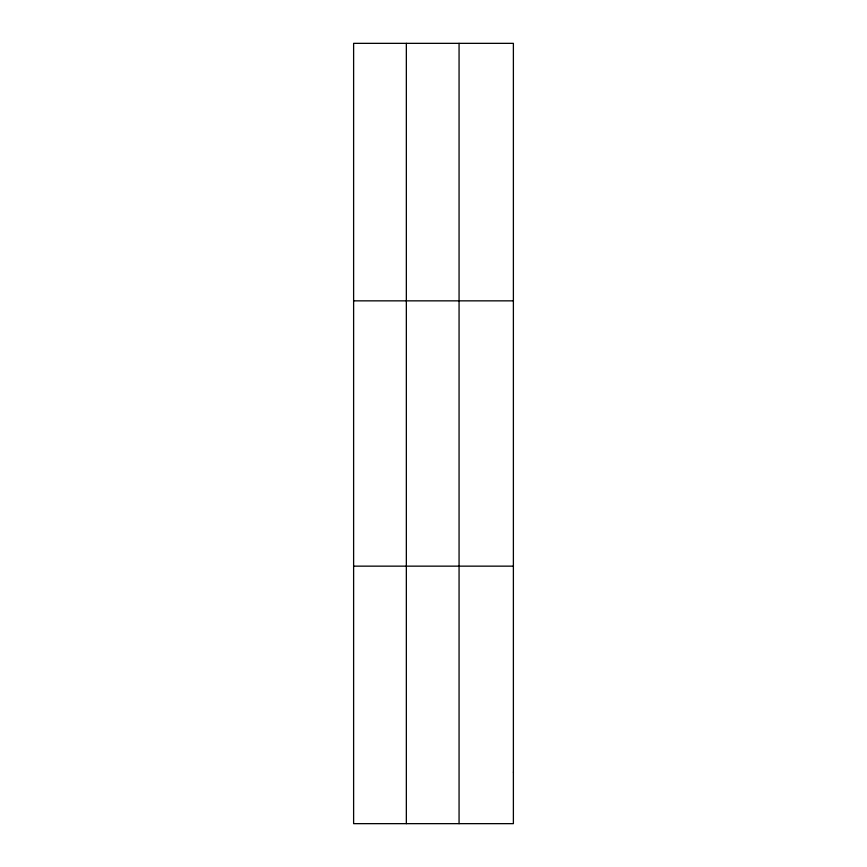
<?xml version="1.0" encoding="UTF-8"?>
<svg xmlns="http://www.w3.org/2000/svg" width="867" height="867" viewBox="0 0 867 867"><rect width="100%" height="100%" fill="white"/><g stroke="black" fill="none" stroke-linecap="round" stroke-linejoin="round"><path stroke-width="1.3" d="M406.341 823.65L406.341 43.35M459.066 823.65L459.066 43.35M353.617 300.849L513.383 300.849M353.617 566.151L513.383 566.151M513.383 772.15L513.383 823.65L353.617 823.65L353.617 43.35L513.383 43.35L513.383 772.15"/></g></svg>
